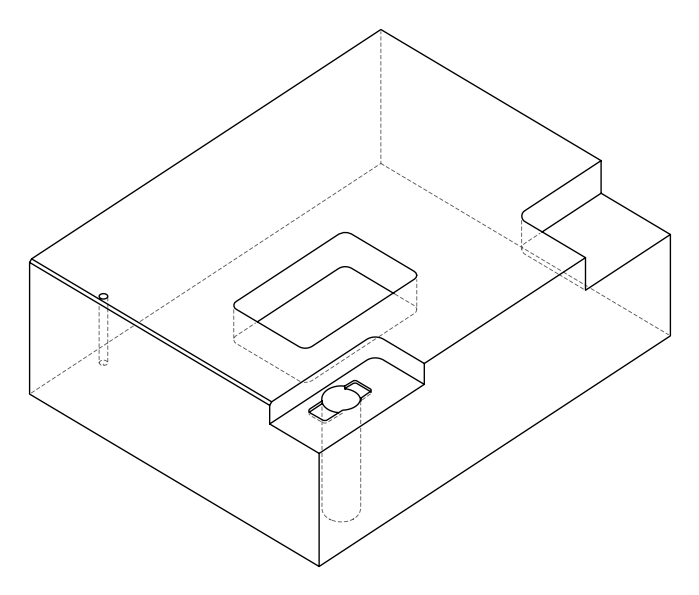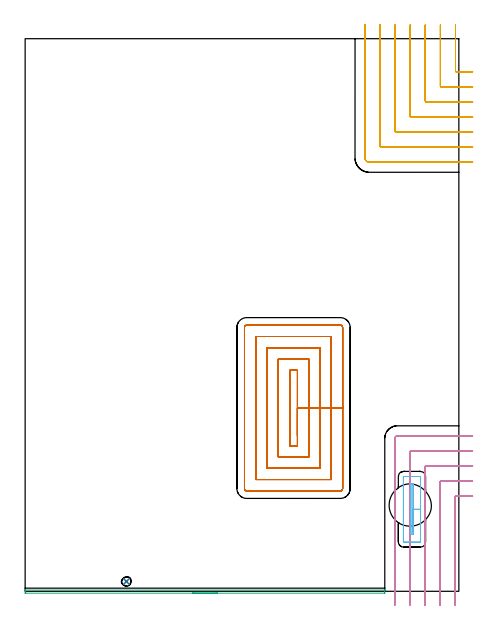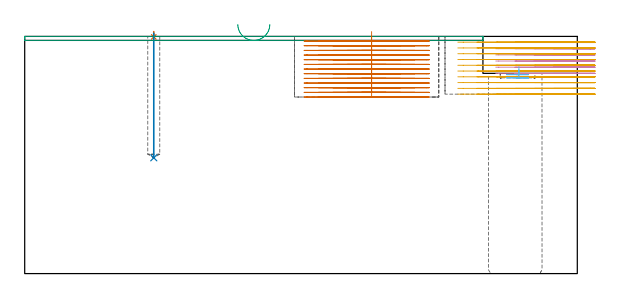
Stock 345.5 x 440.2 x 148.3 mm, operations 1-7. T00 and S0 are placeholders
(PLAN: 8 operations, 6 tool changes, 78.9 min)
(1 SPOT_DRILL | STEP1POCKET | NXT0321_9005460120000 | 0.03 min | 0 mm3)
(2 DRILL_BLIND_HOLE_INTO_CENTER | STEP1POCKET | UGT0301_470 | 0.31 min | 3256 mm3)
(3 AREA_MILL | FG_CHAMFER_SURFACE | UGT0205_001 | 2.45 min | 903 mm3)
(4 MILL_CORNER_NOTCH_RECTANGULAR | CORNER_NOTCH_RECTANGULAR | NXT0201_012 | Follow Part, ap 4, ae 75% | 9.75 min | 179150 mm3)
(5 MILL_CORNER_NOTCH_RECTANGULAR_1 | CORNER_NOTCH_RECTANGULAR_1 | NXT0201_012 | Follow Part, ap 4, ae 75% | 19.05 min | 316688 mm3)
(6 MILL_RECTANGULAR_POCKET | POCKET_RECTANGULAR_STRAIGHT | NXT0201_009 | Follow Part, ap 2, ae 75% | 1.05 min | 3616 mm3)
(7 MILL_RECTANGULAR_POCKET_1 | POCKET_RECTANGULAR_STRAIGHT_1 | NXT0201_011 | Follow Part, ap 3, ae 75% | 38.06 min | 490369 mm3)
(8 MILL_THROUGH_HOLE_FROM_SOLID_MATERIAL | STEP1HOLE | NXT0201_007 | Circular | 8.21 min | 108108 mm3)
(TOOL NXT0321_9005460120000 | NC Spot Drill, 142deg, 12mm, Carbide, Uncoated | D12 PA142 FL30 Z2)
(TOOL UGT0301_470 | Carbide Drill 7.5 mm | D7.5 PA118 FL76 Z2)
(TOOL UGT0205_001 | Chamfer Mill 20 x 3 x 45 deg. | D20 FL50 Z2)
(TOOL NXT0201_012 | ENDMILL 16mm [2P460-1600-NA 1630] | D16 FL38 Z6)
(TOOL NXT0201_009 | ENDMILL 8mm [2P460-0800-NA 1630] | D8 FL26 Z6)
(TOOL NXT0201_011 | ENDMILL 12mm [2P460-1200-NA 1630] | D12 FL38 Z6)
(TOOL NXT0201_007 | ENDMILL 25mm [R216.25-25050GCK54P 1620] | D25 R3 FL54 Z5)
(OP 1 SPOT_DRILL)
G17 G21 G94 G90
T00 M6
G54
G17 G0 G90 X80.7 Y7.8 S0 M3
G43 Z158.3 H0
G94 G81 G98 Z147.977 F250. R151.3
G80
M5
M2
(OP 2 DRILL_BLIND_HOLE_INTO_CENTER)
G17 G21 G94 G90
T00 M6
G54
G17 G0 G90 X80.7 Y7.8 S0 M3
G43 Z158.3 H0
G94 G81 G98 Z72.4 F250. R150.3
G80
M5
M2
(OP 3 AREA_MILL)
G17 G21 G94 G90
T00 M6
G54
G17 G0 G90 X153.25 Y-1.5 S1061 M3
G43 Z158.3 H0
Z155.8
G94 G1 X153.212 Z154.928 F250.
X153.098 Z154.064
X152.909 Z153.212
X152.647 Z152.38
X152.313 Z151.574
X151.91 Z150.8
X151.442 Z150.064
X150.91 Z149.372
X150.321 Z148.729
X149.678 Z148.14
X148.986 Z147.608
X148.25 Z147.14
X147.476 Z146.737
X146.67 Z146.403
X145.838 Z146.141
X144.986 Z145.952
X144.122 Z145.838
X143.25 Z145.8
X0.63
X0.373 Y-1.498 Z145.802
X0.003 Y-1.491 Z145.806
X0. Y-1.483 Z145.814
Y-0.25 Z147.045
Y0.465 Z147.765
Y0.695 Z147.994
X0.002 Y0.849 Z148.141
X0.01 Y0.997 Z148.289
X0.182 Y1. Z148.3
X286.318
X286.49 Y0.997 Z148.289
X286.498 Y0.849 Z148.141
X286.5 Y0.695 Z147.994
Y0.465 Z147.765
Y-0.25 Z147.045
Y-1.483 Z145.814
X286.497 Y-1.491 Z145.806
X286.127 Y-1.5 Z145.8
X143.25
X142.378 Z145.838
X141.514 Z145.952
X140.662 Z146.141
X139.83 Z146.403
X139.024 Z146.737
X138.25 Z147.14
X137.514 Z147.608
X136.822 Z148.14
X136.179 Z148.729
X135.59 Z149.372
X135.058 Z150.064
X134.59 Z150.8
X134.187 Z151.574
X133.853 Z152.38
X133.591 Z153.212
X133.402 Z154.064
X133.288 Z154.928
X133.25 Z155.8
G0 Z158.3
M5
M2
(OP 4 MILL_CORNER_NOTCH_RECTANGULAR)
G17 G21 G94 G90
T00 M6
G54
G17 G0 G90 X356.5 Y75.8 S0 M3
G43 Z158.3 H1
Z144.45
G94 G1 X353.5 F250.
X343.295 F500.
G3 X342.5 Y75.005 R0.8
G1 Y-8.
Y-11. F250.
G0 Z158.3
X356.5 Y87.8
Z144.45
G1 X353.5
X331.295 F500.
G3 X330.5 Y87.005 R0.8
G1 Y-8.
Y-11. F250.
G0 Z158.3
X356.5 Y99.8
Z144.45
G1 X353.5
X319.295 F500.
G3 X318.5 Y99.005 R0.8
G1 Y-8.
Y-11. F250.
G0 Z158.3
X356.5 Y111.8
Z144.45
G1 X353.5
X307.295 F500.
G3 X306.5 Y111.004 R0.8
G1 Y-8.
Y-11. F250.
G0 Z158.3
X356.5 Y123.8
Z144.45
G1 X353.5
X296.4 F500.
G3 X294.5 Y121.9 R1.9
G1 Y-8.
Y-11. F250.
G0 Z158.3
X356.5 Y75.8
Z140.6
G1 X353.5
X343.295 F500.
G3 X342.5 Y75.005 R0.8
G1 Y-8.
Y-11. F250.
G0 Z158.3
X356.5 Y87.8
Z140.6
G1 X353.5
X331.295 F500.
G3 X330.5 Y87.005 R0.8
G1 Y-8.
Y-11. F250.
G0 Z158.3
X356.5 Y99.8
Z140.6
G1 X353.5
X319.295 F500.
G3 X318.5 Y99.005 R0.8
G1 Y-8.
Y-11. F250.
G0 Z158.3
X356.5 Y111.8
Z140.6
G1 X353.5
X307.295 F500.
G3 X306.5 Y111.004 R0.8
G1 Y-8.
Y-11. F250.
G0 Z158.3
X356.5 Y123.8
Z140.6
G1 X353.5
X296.4 F500.
G3 X294.5 Y121.9 R1.9
G1 Y-8.
Y-11. F250.
G0 Z158.3
X356.5 Y75.8
Z136.75
G1 X353.5
X343.295 F500.
G3 X342.5 Y75.005 R0.8
G1 Y-8.
Y-11. F250.
G0 Z158.3
X356.5 Y87.8
Z136.75
G1 X353.5
X331.295 F500.
G3 X330.5 Y87.005 R0.8
G1 Y-8.
Y-11. F250.
G0 Z158.3
X356.5 Y99.8
Z136.75
G1 X353.5
X319.295 F500.
G3 X318.5 Y99.005 R0.8
G1 Y-8.
Y-11. F250.
G0 Z158.3
X356.5 Y111.8
Z136.75
G1 X353.5
X307.295 F500.
G3 X306.5 Y111.004 R0.8
G1 Y-8.
Y-11. F250.
G0 Z158.3
X356.5 Y123.8
Z136.75
G1 X353.5
X296.4 F500.
G3 X294.5 Y121.9 R1.9
G1 Y-8.
Y-11. F250.
G0 Z158.3
X356.5 Y75.8
Z132.9
G1 X353.5
X343.295 F500.
G3 X342.5 Y75.005 R0.8
G1 Y-8.
Y-11. F250.
G0 Z158.3
X356.5 Y87.8
Z132.9
G1 X353.5
X331.295 F500.
G3 X330.5 Y87.005 R0.8
G1 Y-8.
Y-11. F250.
G0 Z158.3
X356.5 Y99.8
Z132.9
G1 X353.5
X319.295 F500.
G3 X318.5 Y99.005 R0.8
G1 Y-8.
Y-11. F250.
G0 Z158.3
X356.5 Y111.8
Z132.9
G1 X353.5
X307.295 F500.
G3 X306.5 Y111.004 R0.8
G1 Y-8.
Y-11. F250.
G0 Z158.3
X356.5 Y123.8
Z132.9
G1 X353.5
X296.4 F500.
G3 X294.5 Y121.9 R1.9
G1 Y-8.
Y-11. F250.
G0 Z158.3
X356.5 Y75.8
Z129.05
G1 X353.5
X343.295 F500.
G3 X342.5 Y75.005 R0.8
G1 Y-8.
Y-11. F250.
G0 Z158.3
X356.5 Y87.8
Z129.05
G1 X353.5
X331.295 F500.
G3 X330.5 Y87.005 R0.8
G1 Y-8.
Y-11. F250.
G0 Z158.3
X356.5 Y99.8
Z129.05
G1 X353.5
X319.295 F500.
G3 X318.5 Y99.005 R0.8
G1 Y-8.
Y-11. F250.
G0 Z158.3
X356.5 Y111.8
Z129.05
G1 X353.5
X307.295 F500.
G3 X306.5 Y111.004 R0.8
G1 Y-8.
Y-11. F250.
G0 Z158.3
X356.5 Y123.8
Z129.05
G1 X353.5
X296.4 F500.
G3 X294.5 Y121.9 R1.9
G1 Y-8.
Y-11. F250.
G0 Z158.3
X356.5 Y75.8
Z125.2
G1 X353.5
X343.295 F500.
G3 X342.5 Y75.005 R0.8
G1 Y-8.
Y-11. F250.
G0 Z158.3
X356.5 Y87.8
Z125.2
G1 X353.5
X331.295 F500.
G3 X330.5 Y87.005 R0.8
G1 Y-8.
Y-11. F250.
G0 Z158.3
X356.5 Y99.8
Z125.2
G1 X353.5
X319.295 F500.
G3 X318.5 Y99.005 R0.8
G1 Y-8.
Y-11. F250.
G0 Z158.3
X356.5 Y111.8
Z125.2
G1 X353.5
X307.295 F500.
G3 X306.5 Y111.004 R0.8
G1 Y-8.
Y-11. F250.
G0 Z158.3
X356.5 Y123.8
Z125.2
G1 X353.5
X296.4 F500.
G3 X294.5 Y121.9 R1.9
G1 Y-8.
Y-11. F250.
G0 Z158.3
M5
M2
(OP 5 MILL_CORNER_NOTCH_RECTANGULAR_1)
G17 G21 G94 G90
T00 M6
G54
G17 G0 G90 X342.8 Y451.2 S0 M3
G43 Z158.3 H1
Z144.69
G94 G1 Y448.2 F250.
Y414.594 F500.
G3 X343.594 Y413.8 R0.8
G1 X353.5
X356.5 F250.
G0 Z158.3
X330.8 Y451.2
Z144.69
G1 Y448.2
Y402.594 F500.
G3 X331.594 Y401.8 R0.8
G1 X353.5
X356.5 F250.
G0 Z158.3
X318.8 Y451.2
Z144.69
G1 Y448.2
Y390.595 F500.
G3 X319.595 Y389.8 R0.8
G1 X353.5
X356.5 F250.
G0 Z158.3
X306.8 Y451.2
Z144.69
G1 Y448.2
Y378.595 F500.
G3 X307.595 Y377.8 R0.8
G1 X353.5
X356.5 F250.
G0 Z158.3
X294.8 Y451.2
Z144.69
G1 Y448.2
Y366.595 F500.
G3 X295.595 Y365.8 R0.8
G1 X353.5
X356.5 F250.
G0 Z158.3
X282.8 Y451.2
Z144.69
G1 Y448.2
Y354.596 F500.
G3 X283.596 Y353.8 R0.8
G1 X353.5
X356.5 F250.
G0 Z158.3
X270.8 Y451.2
Z144.69
G1 Y448.2
Y345.2 F500.
G3 X274.2 Y341.8 R3.4
G1 X353.5
X356.5 F250.
G0 Z158.3
X342.8 Y451.2
Z141.08
G1 Y448.2
Y414.594 F500.
G3 X343.594 Y413.8 R0.8
G1 X353.5
X356.5 F250.
G0 Z158.3
X330.8 Y451.2
Z141.08
G1 Y448.2
Y402.594 F500.
G3 X331.594 Y401.8 R0.8
G1 X353.5
X356.5 F250.
G0 Z158.3
X318.8 Y451.2
Z141.08
G1 Y448.2
Y390.595 F500.
G3 X319.595 Y389.8 R0.8
G1 X353.5
X356.5 F250.
G0 Z158.3
X306.8 Y451.2
Z141.08
G1 Y448.2
Y378.595 F500.
G3 X307.595 Y377.8 R0.8
G1 X353.5
X356.5 F250.
G0 Z158.3
X294.8 Y451.2
Z141.08
G1 Y448.2
Y366.595 F500.
G3 X295.595 Y365.8 R0.8
G1 X353.5
X356.5 F250.
G0 Z158.3
X282.8 Y451.2
Z141.08
G1 Y448.2
Y354.596 F500.
G3 X283.596 Y353.8 R0.8
G1 X353.5
X356.5 F250.
G0 Z158.3
X270.8 Y451.2
Z141.08
G1 Y448.2
Y345.2 F500.
G3 X274.2 Y341.8 R3.4
G1 X353.5
X356.5 F250.
G0 Z158.3
X342.8 Y451.2
Z137.47
G1 Y448.2
Y414.594 F500.
G3 X343.594 Y413.8 R0.8
G1 X353.5
X356.5 F250.
G0 Z158.3
X330.8 Y451.2
Z137.47
G1 Y448.2
Y402.594 F500.
G3 X331.594 Y401.8 R0.8
G1 X353.5
X356.5 F250.
G0 Z158.3
X318.8 Y451.2
Z137.47
G1 Y448.2
Y390.595 F500.
G3 X319.595 Y389.8 R0.8
G1 X353.5
X356.5 F250.
G0 Z158.3
X306.8 Y451.2
Z137.47
G1 Y448.2
Y378.595 F500.
G3 X307.595 Y377.8 R0.8
G1 X353.5
X356.5 F250.
G0 Z158.3
X294.8 Y451.2
Z137.47
G1 Y448.2
Y366.595 F500.
G3 X295.595 Y365.8 R0.8
G1 X353.5
X356.5 F250.
G0 Z158.3
X282.8 Y451.2
Z137.47
G1 Y448.2
Y354.596 F500.
G3 X283.596 Y353.8 R0.8
G1 X353.5
X356.5 F250.
G0 Z158.3
X270.8 Y451.2
Z137.47
G1 Y448.2
Y345.2 F500.
G3 X274.2 Y341.8 R3.4
G1 X353.5
X356.5 F250.
G0 Z158.3
X342.8 Y451.2
Z133.86
G1 Y448.2
Y414.594 F500.
G3 X343.594 Y413.8 R0.8
G1 X353.5
X356.5 F250.
G0 Z158.3
X330.8 Y451.2
Z133.86
G1 Y448.2
Y402.594 F500.
G3 X331.594 Y401.8 R0.8
G1 X353.5
X356.5 F250.
G0 Z158.3
X318.8 Y451.2
Z133.86
G1 Y448.2
Y390.595 F500.
G3 X319.595 Y389.8 R0.8
G1 X353.5
X356.5 F250.
G0 Z158.3
X306.8 Y451.2
Z133.86
G1 Y448.2
Y378.595 F500.
G3 X307.595 Y377.8 R0.8
G1 X353.5
X356.5 F250.
G0 Z158.3
X294.8 Y451.2
Z133.86
G1 Y448.2
Y366.595 F500.
G3 X295.595 Y365.8 R0.8
G1 X353.5
X356.5 F250.
G0 Z158.3
X282.8 Y451.2
Z133.86
G1 Y448.2
Y354.596 F500.
G3 X283.596 Y353.8 R0.8
G1 X353.5
X356.5 F250.
G0 Z158.3
X270.8 Y451.2
Z133.86
G1 Y448.2
Y345.2 F500.
G3 X274.2 Y341.8 R3.4
G1 X353.5
X356.5 F250.
G0 Z158.3
X342.8 Y451.2
Z130.25
G1 Y448.2
Y414.594 F500.
G3 X343.594 Y413.8 R0.8
G1 X353.5
X356.5 F250.
G0 Z158.3
X330.8 Y451.2
Z130.25
G1 Y448.2
Y402.594 F500.
G3 X331.594 Y401.8 R0.8
G1 X353.5
X356.5 F250.
G0 Z158.3
X318.8 Y451.2
Z130.25
G1 Y448.2
Y390.595 F500.
G3 X319.595 Y389.8 R0.8
G1 X353.5
X356.5 F250.
G0 Z158.3
X306.8 Y451.2
Z130.25
G1 Y448.2
Y378.595 F500.
G3 X307.595 Y377.8 R0.8
G1 X353.5
X356.5 F250.
G0 Z158.3
X294.8 Y451.2
Z130.25
G1 Y448.2
Y366.595 F500.
G3 X295.595 Y365.8 R0.8
G1 X353.5
X356.5 F250.
G0 Z158.3
X282.8 Y451.2
Z130.25
G1 Y448.2
Y354.596 F500.
G3 X283.596 Y353.8 R0.8
G1 X353.5
X356.5 F250.
G0 Z158.3
X270.8 Y451.2
Z130.25
G1 Y448.2
Y345.2 F500.
G3 X274.2 Y341.8 R3.4
G1 X353.5
X356.5 F250.
G0 Z158.3
X342.8 Y451.2
Z126.64
G1 Y448.2
Y414.594 F500.
G3 X343.594 Y413.8 R0.8
G1 X353.5
X356.5 F250.
G0 Z158.3
X330.8 Y451.2
Z126.64
G1 Y448.2
Y402.594 F500.
G3 X331.594 Y401.8 R0.8
G1 X353.5
X356.5 F250.
G0 Z158.3
X318.8 Y451.2
Z126.64
G1 Y448.2
Y390.595 F500.
G3 X319.595 Y389.8 R0.8
G1 X353.5
X356.5 F250.
G0 Z158.3
X306.8 Y451.2
Z126.64
G1 Y448.2
Y378.595 F500.
G3 X307.595 Y377.8 R0.8
G1 X353.5
X356.5 F250.
G0 Z158.3
X294.8 Y451.2
Z126.64
G1 Y448.2
Y366.595 F500.
G3 X295.595 Y365.8 R0.8
G1 X353.5
X356.5 F250.
G0 Z158.3
X282.8 Y451.2
Z126.64
G1 Y448.2
Y354.596 F500.
G3 X283.596 Y353.8 R0.8
G1 X353.5
X356.5 F250.
G0 Z158.3
X270.8 Y451.2
Z126.64
G1 Y448.2
Y345.2 F500.
G3 X274.2 Y341.8 R3.4
G1 X353.5
X356.5 F250.
G0 Z158.3
X342.8 Y451.2
Z123.03
G1 Y448.2
Y414.594 F500.
G3 X343.594 Y413.8 R0.8
G1 X353.5
X356.5 F250.
G0 Z158.3
X330.8 Y451.2
Z123.03
G1 Y448.2
Y402.594 F500.
G3 X331.594 Y401.8 R0.8
G1 X353.5
X356.5 F250.
G0 Z158.3
X318.8 Y451.2
Z123.03
G1 Y448.2
Y390.595 F500.
G3 X319.595 Y389.8 R0.8
G1 X353.5
X356.5 F250.
G0 Z158.3
X306.8 Y451.2
Z123.03
G1 Y448.2
Y378.595 F500.
G3 X307.595 Y377.8 R0.8
G1 X353.5
X356.5 F250.
G0 Z158.3
X294.8 Y451.2
Z123.03
G1 Y448.2
Y366.595 F500.
G3 X295.595 Y365.8 R0.8
G1 X353.5
X356.5 F250.
G0 Z158.3
X282.8 Y451.2
Z123.03
G1 Y448.2
Y354.596 F500.
G3 X283.596 Y353.8 R0.8
G1 X353.5
X356.5 F250.
G0 Z158.3
X270.8 Y451.2
Z123.03
G1 Y448.2
Y345.2 F500.
G3 X274.2 Y341.8 R3.4
G1 X353.5
X356.5 F250.
G0 Z158.3
X342.8 Y451.2
Z119.42
G1 Y448.2
Y414.594 F500.
G3 X343.594 Y413.8 R0.8
G1 X353.5
X356.5 F250.
G0 Z158.3
X330.8 Y451.2
Z119.42
G1 Y448.2
Y402.594 F500.
G3 X331.594 Y401.8 R0.8
G1 X353.5
X356.5 F250.
G0 Z158.3
X318.8 Y451.2
Z119.42
G1 Y448.2
Y390.595 F500.
G3 X319.595 Y389.8 R0.8
G1 X353.5
X356.5 F250.
G0 Z158.3
X306.8 Y451.2
Z119.42
G1 Y448.2
Y378.595 F500.
G3 X307.595 Y377.8 R0.8
G1 X353.5
X356.5 F250.
G0 Z158.3
X294.8 Y451.2
Z119.42
G1 Y448.2
Y366.595 F500.
G3 X295.595 Y365.8 R0.8
G1 X353.5
X356.5 F250.
G0 Z158.3
X282.8 Y451.2
Z119.42
G1 Y448.2
Y354.596 F500.
G3 X283.596 Y353.8 R0.8
G1 X353.5
X356.5 F250.
G0 Z158.3
X270.8 Y451.2
Z119.42
G1 Y448.2
Y345.2 F500.
G3 X274.2 Y341.8 R3.4
G1 X353.5
X356.5 F250.
G0 Z158.3
X342.8 Y451.2
Z115.81
G1 Y448.2
Y414.594 F500.
G3 X343.594 Y413.8 R0.8
G1 X353.5
X356.5 F250.
G0 Z158.3
X330.8 Y451.2
Z115.81
G1 Y448.2
Y402.594 F500.
G3 X331.594 Y401.8 R0.8
G1 X353.5
X356.5 F250.
G0 Z158.3
X318.8 Y451.2
Z115.81
G1 Y448.2
Y390.595 F500.
G3 X319.595 Y389.8 R0.8
G1 X353.5
X356.5 F250.
G0 Z158.3
X306.8 Y451.2
Z115.81
G1 Y448.2
Y378.595 F500.
G3 X307.595 Y377.8 R0.8
G1 X353.5
X356.5 F250.
G0 Z158.3
X294.8 Y451.2
Z115.81
G1 Y448.2
Y366.595 F500.
G3 X295.595 Y365.8 R0.8
G1 X353.5
X356.5 F250.
G0 Z158.3
X282.8 Y451.2
Z115.81
G1 Y448.2
Y354.596 F500.
G3 X283.596 Y353.8 R0.8
G1 X353.5
X356.5 F250.
G0 Z158.3
X270.8 Y451.2
Z115.81
G1 Y448.2
Y345.2 F500.
G3 X274.2 Y341.8 R3.4
G1 X353.5
X356.5 F250.
G0 Z158.3
X342.8 Y451.2
Z112.2
G1 Y448.2
Y414.594 F500.
G3 X343.594 Y413.8 R0.8
G1 X353.5
X356.5 F250.
G0 Z158.3
X330.8 Y451.2
Z112.2
G1 Y448.2
Y402.594 F500.
G3 X331.594 Y401.8 R0.8
G1 X353.5
X356.5 F250.
G0 Z158.3
X318.8 Y451.2
Z112.2
G1 Y448.2
Y390.595 F500.
G3 X319.595 Y389.8 R0.8
G1 X353.5
X356.5 F250.
G0 Z158.3
X306.8 Y451.2
Z112.2
G1 Y448.2
Y378.595 F500.
G3 X307.595 Y377.8 R0.8
G1 X353.5
X356.5 F250.
G0 Z158.3
X294.8 Y451.2
Z112.2
G1 Y448.2
Y366.595 F500.
G3 X295.595 Y365.8 R0.8
G1 X353.5
X356.5 F250.
G0 Z158.3
X282.8 Y451.2
Z112.2
G1 Y448.2
Y354.596 F500.
G3 X283.596 Y353.8 R0.8
G1 X353.5
X356.5 F250.
G0 Z158.3
X270.8 Y451.2
Z112.2
G1 Y448.2
Y345.2 F500.
G3 X274.2 Y341.8 R3.4
G1 X353.5
X356.5 F250.
G0 Z158.3
M5
M2
(OP 6 MILL_RECTANGULAR_POCKET)
G17 G21 G94 G90
T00 M6
G54
G17 G0 G90 X309. Y46.718 S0 M3
G43 Z158.3 H1
Z129.385
G94 G1 Y65.35 Z124.392 F250.
Y85.5 F500.
X307.3
Y45.2
X309.
Y65.35
X315.
Y91.3
G3 X314.8 Y91.5 R0.2
G1 X301.5
G3 X301.3 Y91.3 R0.2
G1 Y39.4
G3 X301.5 Y39.2 R0.2
G1 X314.8
G3 X315. Y39.4 R0.2
G1 Y65.35
Y66.35
G0 X309. Y46.718 Z127.392
G1 Y65.35 Z122.4 F250.
Y85.5 F500.
X307.3
Y45.2
X309.
Y65.35
X315.
Y91.3
G3 X314.8 Y91.5 R0.2
G1 X301.5
G3 X301.3 Y91.3 R0.2
G1 Y39.4
G3 X301.5 Y39.2 R0.2
G1 X314.8
G3 X315. Y39.4 R0.2
G1 Y65.35
Y66.35
G0 Z158.3
M5
M2
(OP 7 MILL_RECTANGULAR_POCKET_1)
G17 G21 G94 G90
T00 M6
G54
G17 G0 G90 X216.9 Y123.924 S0 M3
G43 Z158.3 H1
Z151.3
G94 G1 Y146. Z145.385 F250.
Y176. F500.
X210.7
Y116.
X216.9
Y146.
X225.9
Y185.
X201.7
Y107.
X225.9
Y146.
X234.9
Y194.
X192.7
Y98.
X234.9
Y146.
X243.9
Y203.
X183.7
Y89.
X243.9
Y146.
X252.9
Y210.2
G3 X251.1 Y212. R1.8
G1 X176.5
G3 X174.7 Y210.2 R1.8
G1 Y81.8
G3 X176.5 Y80. R1.8
G1 X251.1
G3 X252.9 Y81.8 R1.8
G1 Y146.
Y147.
G0 X216.9 Y123.924 Z148.385
G1 Y146. Z142.469 F250.
Y176. F500.
X210.7
Y116.
X216.9
Y146.
X225.9
Y185.
X201.7
Y107.
X225.9
Y146.
X234.9
Y194.
X192.7
Y98.
X234.9
Y146.
X243.9
Y203.
X183.7
Y89.
X243.9
Y146.
X252.9
Y210.2
G3 X251.1 Y212. R1.8
G1 X176.5
G3 X174.7 Y210.2 R1.8
G1 Y81.8
G3 X176.5 Y80. R1.8
G1 X251.1
G3 X252.9 Y81.8 R1.8
G1 Y146.
Y147.
G0 X216.9 Y123.924 Z145.469
G1 Y146. Z139.554 F250.
Y176. F500.
X210.7
Y116.
X216.9
Y146.
X225.9
Y185.
X201.7
Y107.
X225.9
Y146.
X234.9
Y194.
X192.7
Y98.
X234.9
Y146.
X243.9
Y203.
X183.7
Y89.
X243.9
Y146.
X252.9
Y210.2
G3 X251.1 Y212. R1.8
G1 X176.5
G3 X174.7 Y210.2 R1.8
G1 Y81.8
G3 X176.5 Y80. R1.8
G1 X251.1
G3 X252.9 Y81.8 R1.8
G1 Y146.
Y147.
G0 X216.9 Y123.924 Z142.554
G1 Y146. Z136.638 F250.
Y176. F500.
X210.7
Y116.
X216.9
Y146.
X225.9
Y185.
X201.7
Y107.
X225.9
Y146.
X234.9
Y194.
X192.7
Y98.
X234.9
Y146.
X243.9
Y203.
X183.7
Y89.
X243.9
Y146.
X252.9
Y210.2
G3 X251.1 Y212. R1.8
G1 X176.5
G3 X174.7 Y210.2 R1.8
G1 Y81.8
G3 X176.5 Y80. R1.8
G1 X251.1
G3 X252.9 Y81.8 R1.8
G1 Y146.
Y147.
G0 X216.9 Y123.924 Z139.638
G1 Y146. Z133.723 F250.
Y176. F500.
X210.7
Y116.
X216.9
Y146.
X225.9
Y185.
X201.7
Y107.
X225.9
Y146.
X234.9
Y194.
X192.7
Y98.
X234.9
Y146.
X243.9
Y203.
X183.7
Y89.
X243.9
Y146.
X252.9
Y210.2
G3 X251.1 Y212. R1.8
G1 X176.5
G3 X174.7 Y210.2 R1.8
G1 Y81.8
G3 X176.5 Y80. R1.8
G1 X251.1
G3 X252.9 Y81.8 R1.8
G1 Y146.
Y147.
G0 X216.9 Y123.924 Z136.723
G1 Y146. Z130.808 F250.
Y176. F500.
X210.7
Y116.
X216.9
Y146.
X225.9
Y185.
X201.7
Y107.
X225.9
Y146.
X234.9
Y194.
X192.7
Y98.
X234.9
Y146.
X243.9
Y203.
X183.7
Y89.
X243.9
Y146.
X252.9
Y210.2
G3 X251.1 Y212. R1.8
G1 X176.5
G3 X174.7 Y210.2 R1.8
G1 Y81.8
G3 X176.5 Y80. R1.8
G1 X251.1
G3 X252.9 Y81.8 R1.8
G1 Y146.
Y147.
G0 X216.9 Y123.924 Z133.808
G1 Y146. Z127.892 F250.
Y176. F500.
X210.7
Y116.
X216.9
Y146.
X225.9
Y185.
X201.7
Y107.
X225.9
Y146.
X234.9
Y194.
X192.7
Y98.
X234.9
Y146.
X243.9
Y203.
X183.7
Y89.
X243.9
Y146.
X252.9
Y210.2
G3 X251.1 Y212. R1.8
G1 X176.5
G3 X174.7 Y210.2 R1.8
G1 Y81.8
G3 X176.5 Y80. R1.8
G1 X251.1
G3 X252.9 Y81.8 R1.8
G1 Y146.
Y147.
G0 X216.9 Y123.924 Z130.892
G1 Y146. Z124.977 F250.
Y176. F500.
X210.7
Y116.
X216.9
Y146.
X225.9
Y185.
X201.7
Y107.
X225.9
Y146.
X234.9
Y194.
X192.7
Y98.
X234.9
Y146.
X243.9
Y203.
X183.7
Y89.
X243.9
Y146.
X252.9
Y210.2
G3 X251.1 Y212. R1.8
G1 X176.5
G3 X174.7 Y210.2 R1.8
G1 Y81.8
G3 X176.5 Y80. R1.8
G1 X251.1
G3 X252.9 Y81.8 R1.8
G1 Y146.
Y147.
G0 X216.9 Y123.924 Z127.977
G1 Y146. Z122.062 F250.
Y176. F500.
X210.7
Y116.
X216.9
Y146.
X225.9
Y185.
X201.7
Y107.
X225.9
Y146.
X234.9
Y194.
X192.7
Y98.
X234.9
Y146.
X243.9
Y203.
X183.7
Y89.
X243.9
Y146.
X252.9
Y210.2
G3 X251.1 Y212. R1.8
G1 X176.5
G3 X174.7 Y210.2 R1.8
G1 Y81.8
G3 X176.5 Y80. R1.8
G1 X251.1
G3 X252.9 Y81.8 R1.8
G1 Y146.
Y147.
G0 X216.9 Y123.924 Z125.062
G1 Y146. Z119.146 F250.
Y176. F500.
X210.7
Y116.
X216.9
Y146.
X225.9
Y185.
X201.7
Y107.
X225.9
Y146.
X234.9
Y194.
X192.7
Y98.
X234.9
Y146.
X243.9
Y203.
X183.7
Y89.
X243.9
Y146.
X252.9
Y210.2
G3 X251.1 Y212. R1.8
G1 X176.5
G3 X174.7 Y210.2 R1.8
G1 Y81.8
G3 X176.5 Y80. R1.8
G1 X251.1
G3 X252.9 Y81.8 R1.8
G1 Y146.
Y147.
G0 X216.9 Y123.924 Z122.146
G1 Y146. Z116.231 F250.
Y176. F500.
X210.7
Y116.
X216.9
Y146.
X225.9
Y185.
X201.7
Y107.
X225.9
Y146.
X234.9
Y194.
X192.7
Y98.
X234.9
Y146.
X243.9
Y203.
X183.7
Y89.
X243.9
Y146.
X252.9
Y210.2
G3 X251.1 Y212. R1.8
G1 X176.5
G3 X174.7 Y210.2 R1.8
G1 Y81.8
G3 X176.5 Y80. R1.8
G1 X251.1
G3 X252.9 Y81.8 R1.8
G1 Y146.
Y147.
G0 X216.9 Y123.924 Z119.231
G1 Y146. Z113.315 F250.
Y176. F500.
X210.7
Y116.
X216.9
Y146.
X225.9
Y185.
X201.7
Y107.
X225.9
Y146.
X234.9
Y194.
X192.7
Y98.
X234.9
Y146.
X243.9
Y203.
X183.7
Y89.
X243.9
Y146.
X252.9
Y210.2
G3 X251.1 Y212. R1.8
G1 X176.5
G3 X174.7 Y210.2 R1.8
G1 Y81.8
G3 X176.5 Y80. R1.8
G1 X251.1
G3 X252.9 Y81.8 R1.8
G1 Y146.
Y147.
G0 X216.9 Y123.924 Z116.315
G1 Y146. Z110.4 F250.
Y176. F500.
X210.7
Y116.
X216.9
Y146.
X225.9
Y185.
X201.7
Y107.
X225.9
Y146.
X234.9
Y194.
X192.7
Y98.
X234.9
Y146.
X243.9
Y203.
X183.7
Y89.
X243.9
Y146.
X252.9
Y210.2
G3 X251.1 Y212. R1.8
G1 X176.5
G3 X174.7 Y210.2 R1.8
G1 Y81.8
G3 X176.5 Y80. R1.8
G1 X251.1
G3 X252.9 Y81.8 R1.8
G1 Y146.
Y147.
G0 Z158.3
M5
M2
